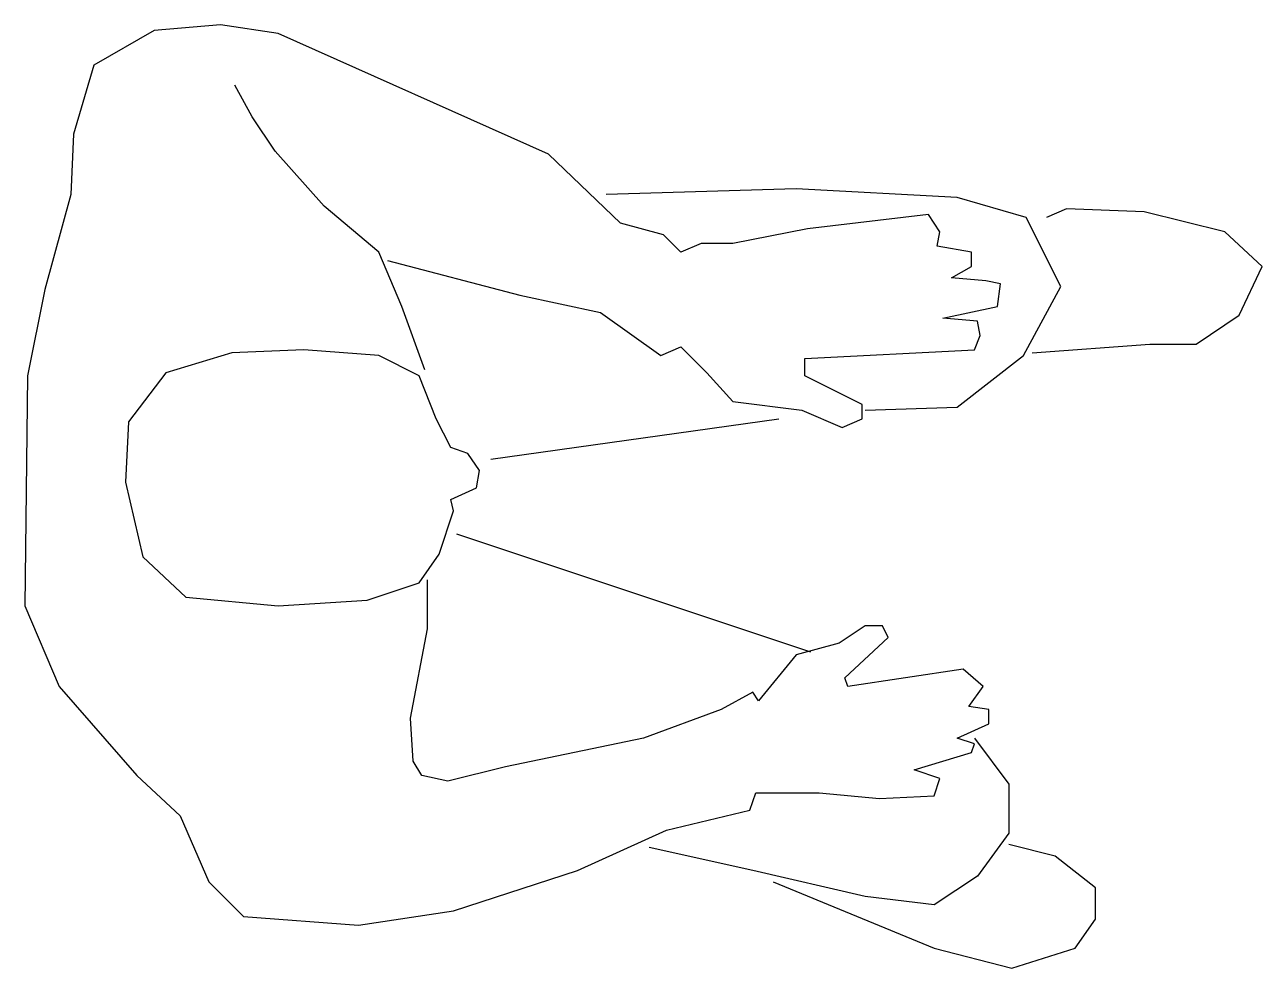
# Model space of a CAD drawing. Extents: x 2142 to 3420, y 978 to 1953.
import ezdxf

# ---------------------------------------------------------------- set-up
doc = ezdxf.new("R2010")
doc.units = 0
doc.header["$MEASUREMENT"] = 0
doc.layers.add('2D', color=7, linetype='CONTINUOUS')
doc.layers.add('INSERT', color=7, linetype='CONTINUOUS')

# ---------------------------------------------------------------- blocks, each defined once
blk = doc.blocks.new('C-2MAN18')
at = {"layer": '2D', "color": 0, "linetype": 'BYBLOCK'}
for p, q in [((-335.2, 487.3), (-403.5, 481.4)), ((-275.7, 478.4), (-335.2, 487.3)), ((-403.5, 481.4), (-465.9, 445.7)), ((3.7, 353.7), (-275.7, 478.4)), ((-465.9, 445.7), (-486.8, 374.5)), ((-302.5, 392.3), (-320.3, 425)), ((-278.7, 356.7), (-302.5, 392.3)), ((-486.8, 374.5), (-489.7, 312.1)), ((-228.2, 300.2), (-278.7, 356.7)), ((78, 282.4), (3.7, 353.7)), ((-489.7, 312.1), (-516.5, 214.1)), ((259.3, 318), (63.1, 312.1)), ((425.7, 309.1), (259.3, 318)), ((497, 288.3), (425.7, 309.1)), ((-171.7, 252.7), (-228.2, 300.2)), ((538.7, 297.3), (517.8, 288.3)), ((618.9, 294.3), (538.7, 297.3)), ((702.1, 273.5), (618.9, 294.3)), ((122.5, 270.5), (78, 282.4)), ((396, 291.3), (271.2, 276.5)), ((407.9, 273.5), (396, 291.3)), ((532.7, 217.1), (497, 288.3)), ((140.4, 252.7), (122.5, 270.5)), ((271.2, 276.5), (193.9, 261.6)), ((404.9, 258.7), (407.9, 273.5)), ((740.8, 237.9), (702.1, 273.5)), ((161.2, 261.6), (140.4, 252.7)), ((193.9, 261.6), (161.2, 261.6)), ((440.6, 252.7), (404.9, 258.7)), ((-147.9, 196.3), (-171.7, 252.7)), ((-162.8, 243.8), (-26.1, 208.2)), ((440.6, 237.9), (440.6, 252.7)), ((419.8, 226), (440.6, 237.9)), ((717, 187.4), (740.8, 237.9)), ((455.4, 223), (419.8, 226)), ((470.3, 220), (455.4, 223)), ((467.3, 196.3), (470.3, 220)), ((-516.5, 214.1), (-534.3, 125)), ((-26.1, 208.2), (57.2, 190.4)), ((494.1, 145.8), (532.7, 217.1)), ((-124.1, 131), (-147.9, 196.3)), ((410.8, 184.4), (467.3, 196.3)), ((57.2, 190.4), (119.6, 145.8)), ((446.5, 181.4), (410.8, 184.4)), ((449.5, 166.6), (446.5, 181.4)), ((672.4, 157.7), (717, 187.4)), ((443.5, 151.7), (449.5, 166.6)), ((119.6, 145.8), (140.4, 154.7)), ((140.4, 154.7), (167.1, 128)), ((503, 148.8), (624.8, 157.7)), ((624.8, 157.7), (672.4, 157.7)), ((-323.3, 148.8), (-391.6, 128)), ((-249, 151.7), (-323.3, 148.8)), ((-171.7, 145.8), (-249, 151.7)), ((-130.1, 125), (-171.7, 145.8)), ((268.2, 142.8), (443.5, 151.7)), ((268.2, 125), (268.2, 142.8)), ((425.7, 92.4), (494.1, 145.8)), ((-391.6, 128), (-430.3, 77.5)), ((167.1, 128), (193.9, 98.3)), ((-534.3, 125), (-537.3, -112.6)), ((-112.3, 80.5), (-130.1, 125)), ((327.6, 95.3), (268.2, 125)), ((193.9, 98.3), (265.2, 89.4)), ((327.6, 80.5), (327.6, 95.3)), ((330.6, 89.4), (425.7, 92.4)), ((-430.3, 77.5), (-433.3, 15.1)), ((-97.4, 50.8), (-112.3, 80.5)), ((-55.8, 38.9), (241.4, 80.5)), ((265.2, 89.4), (306.8, 71.6)), ((306.8, 71.6), (327.6, 80.5)), ((-79.6, 44.8), (-97.4, 50.8)), ((-67.7, 27), (-79.6, 44.8)), ((-70.6, 9.2), (-67.7, 27)), ((-433.3, 15.1), (-415.4, -62.1)), ((-97.4, -2.7), (-70.6, 9.2)), ((-94.4, -14.6), (-97.4, -2.7)), ((-109.3, -59.1), (-94.4, -14.6)), ((-91.5, -38.3), (274.1, -160.1)), ((-415.4, -62.1), (-370.8, -103.6)), ((-130.1, -88.8), (-109.3, -59.1)), ((-183.6, -106.6), (-130.1, -88.8)), ((-121.2, -136.3), (-121.2, -85.8)), ((-537.3, -112.6), (-501.6, -195.7)), ((-370.8, -103.6), (-275.7, -112.6)), ((-275.7, -112.6), (-183.6, -106.6)), ((-139, -228.4), (-121.2, -136.3)), ((330.6, -133.3), (303.8, -151.2)), ((348.4, -133.3), (330.6, -133.3)), ((354.4, -145.2), (348.4, -133.3)), ((303.8, -151.2), (259.3, -163)), ((309.8, -186.8), (354.4, -145.2)), ((259.3, -163), (220.6, -210.6)), ((431.7, -177.9), (312.8, -195.7)), ((452.5, -195.7), (431.7, -177.9)), ((312.8, -195.7), (309.8, -186.8)), ((-501.6, -195.7), (-421.4, -287.8)), ((214.7, -201.6), (182, -219.5)), ((220.6, -210.6), (214.7, -201.6)), ((437.6, -216.5), (452.5, -195.7)), ((458.4, -219.5), (437.6, -216.5)), ((-136, -272.9), (-139, -228.4)), ((182, -219.5), (101.7, -249.2)), ((458.4, -234.3), (458.4, -219.5)), ((425.7, -249.2), (458.4, -234.3)), ((101.7, -249.2), (-40.9, -278.9)), ((443.5, -255.1), (425.7, -249.2)), ((440.6, -264), (443.5, -255.1)), ((443.5, -249.2), (479.2, -296.7)), ((381.1, -281.8), (440.6, -264)), ((-127.1, -287.8), (-136, -272.9)), ((-40.9, -278.9), (-100.4, -293.7)), ((-421.4, -287.8), (-376.8, -329.3)), ((-100.4, -293.7), (-127.1, -287.8)), ((407.9, -290.7), (381.1, -281.8)), ((401.9, -308.6), (407.9, -290.7)), ((211.7, -323.4), (217.7, -305.6)), ((217.7, -305.6), (283, -305.6)), ((283, -305.6), (345.5, -311.5)), ((479.2, -296.7), (479.2, -347.2)), ((345.5, -311.5), (401.9, -308.6)), ((-376.8, -329.3), (-347.1, -397.6)), ((125.5, -344.2), (211.7, -323.4)), ((33.4, -385.8), (125.5, -344.2)), ((479.2, -347.2), (446.5, -391.7)), ((214.7, -385.8), (107.7, -362)), ((526.8, -370.9), (479.2, -359)), ((568.4, -403.6), (526.8, -370.9)), ((-94.4, -427.3), (33.4, -385.8)), ((330.6, -412.5), (214.7, -385.8)), ((446.5, -391.7), (401.9, -421.4)), ((-347.1, -397.6), (-311.4, -433.3)), ((235.5, -397.6), (401.9, -465.9)), ((568.4, -436.2), (568.4, -403.6)), ((401.9, -421.4), (330.6, -412.5)), ((-311.4, -433.3), (-192.5, -442.2)), ((-192.5, -442.2), (-94.4, -427.3)), ((547.6, -465.9), (568.4, -436.2)), ((401.9, -465.9), (482.2, -486.7)), ((482.2, -486.7), (547.6, -465.9))]:
    blk.add_line(p, q, dxfattribs=at)

msp = doc.modelspace()

# ---------------------------------------------------------------- block references
at = {"layer": 'INSERT'}
msp.add_blockref('C-2MAN18', (2679.4, 1465.2), dxfattribs=at)

doc.saveas('drawing.dxf')
